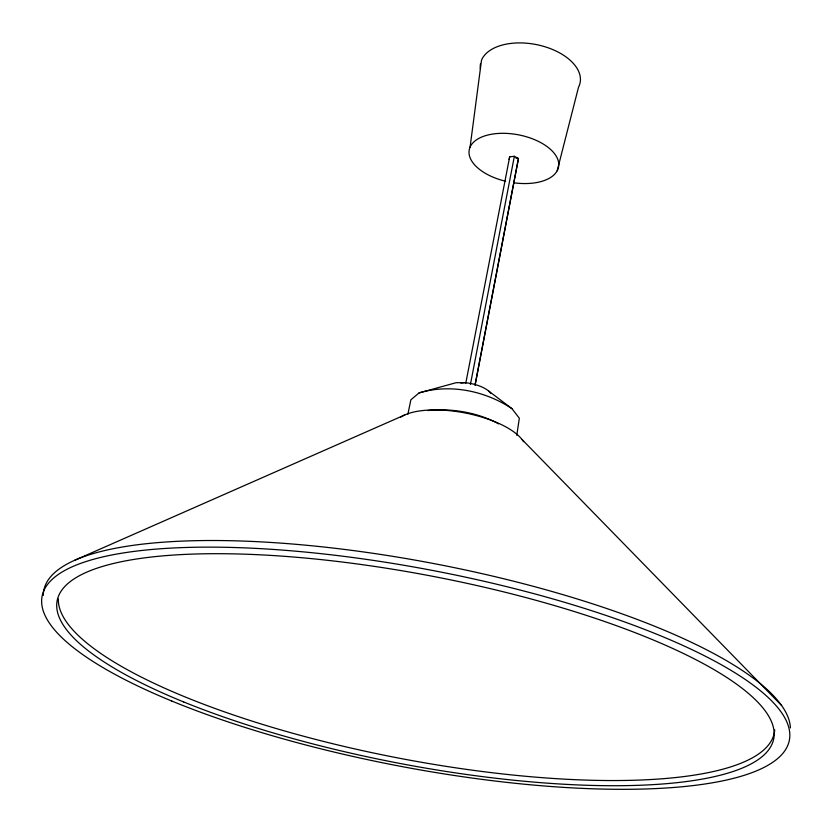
<?xml version="1.0" encoding="UTF-8"?>
<svg xmlns="http://www.w3.org/2000/svg" width="832" height="832" viewBox="0 0 832 832"><rect width="100%" height="100%" fill="white"/><g stroke="black" fill="none" stroke-linecap="round" stroke-linejoin="round"><path stroke-width="1.25" d="M470.08 147.108L481.51 60.185A50.71 29.047 10.9 0 1 542.786 46.114A50.71 29.047 10.9 0 1 578.531 87.194L557.19 170.778M516.776 435.313L519.334 418.226L511.961 408.668L488.509 390.926M475.072 384.894L518.45 158.517L514.353 156.312L509.683 156.78L509.122 159.442M475.082 385.237L518.45 158.517L515.944 158.018M470.413 384.478L514.353 156.312M465.743 383.396L509.683 156.78M407.867 414.315L410.873 399.807L419.068 392.912L456.102 382.699L464.651 382.647A23.65 9.641 10.9 0 1 490.849 393.401M74.589 560.331L404.924 414.877M419.068 392.912C450.102 383.562 485.306 390.832 511.961 408.668M427.929 410.54C451.88 408.106 477.298 412.318 498.576 423.842M460.866 383.074L464.651 382.647M522.007 439.473L781.602 705.505M480.407 68.994A50.71 29.047 10.9 0 1 480.47 63.835M505.596 181.241A45.469 24.045 10.9 0 1 478.015 138.871A45.469 24.045 10.9 0 1 553.966 152.974A45.469 24.045 10.9 0 1 514.228 182.842M774.717 729.882A364.343 95.93 10.9 0 1 411.299 760.458A364.343 95.93 10.9 0 1 58.344 598.957M43.274 595.473A379.954 100.183 10.9 0 1 414.866 560.082A379.954 100.183 10.9 0 1 790.4 727.917M400.639 417.196A66.841 25.678 10.9 0 1 466.003 413.14A66.841 25.678 10.9 0 1 523.567 441.709M183.654 701.938A364.884 94.983 10.9 0 0 768.456 750.11A364.884 94.983 10.9 0 0 294.185 557.076A364.884 94.983 10.9 0 0 183.654 701.938M171.787 701.043A380.515 99.195 10.9 0 0 783.338 752.762A380.515 99.195 10.9 0 0 292.022 550.867A380.515 99.195 10.9 0 0 171.787 701.043"/></g></svg>
